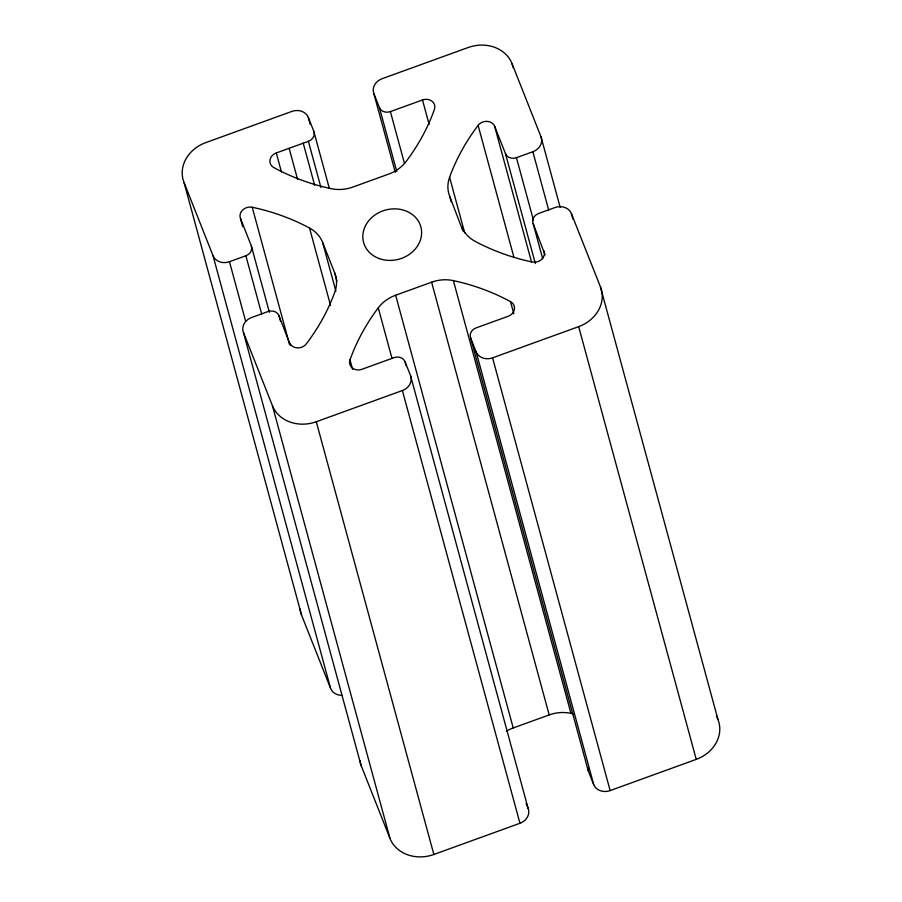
<?xml version="1.0" encoding="UTF-8"?>
<svg xmlns="http://www.w3.org/2000/svg" width="902" height="902" viewBox="0 0 902 902"><rect width="100%" height="100%" fill="white"/><g stroke="black" fill="none" stroke-linecap="round" stroke-linejoin="round"><path stroke-width="1.35" d="M560.176 207.359L541.008 136.811L511.998 63.546A34.93 29.969 -15.2 0 0 468.138 47.524L382.053 78.733A13.102 11.241 -15.2 0 0 373.89 93.65L379.426 107.609A8.727 7.498 -15.2 0 0 390.386 111.611L422.497 99.975A9.46 8.118 -15.2 0 1 432.069 101.249A9.46 8.118 -15.2 0 1 434.414 109.435A218.295 187.312 -15.2 0 1 406.171 161.424A34.93 29.969 -15.2 0 1 388.785 174.041L352.817 187.075A34.93 29.969 -15.2 0 1 331.057 188.653A218.295 187.312 -15.2 0 1 273.892 167.614A9.46 8.118 -15.2 0 1 269.991 160.004A9.46 8.118 -15.2 0 1 276.283 152.968L308.394 141.332A8.727 7.498 -15.2 0 0 313.828 131.388L308.304 117.429A13.102 11.241 -15.2 0 0 291.853 111.42L205.757 142.629A34.93 29.969 -15.2 0 0 184.019 182.429L301.584 615.164L330.606 688.429A13.102 11.241 -15.2 0 0 342.027 695.352M184.019 182.429L213.03 255.694A13.102 11.241 -15.2 0 0 229.469 261.704L245.874 255.762A8.727 7.498 -15.2 0 0 251.308 245.806L240.484 218.476A9.46 8.118 -15.2 0 1 242.694 209.963A9.46 8.118 -15.2 0 1 252.233 207.257A218.295 187.312 -15.2 0 1 309.533 228.048A34.93 29.969 -15.2 0 1 322.612 242.356L334.732 272.968L336.942 281.108M451.169 201.721L449.703 196.298A34.93 29.969 -15.2 0 1 449.591 177.288A218.295 187.312 -15.2 0 1 478.105 125.389A9.46 8.118 -15.2 0 1 487.114 121.375A9.46 8.118 -15.2 0 1 494.668 126.348L505.492 153.678A8.727 7.498 -15.2 0 0 516.451 157.681L532.856 151.739A13.102 11.241 -15.2 0 0 541.008 136.811M352.592 369.324L350.01 359.83A218.295 187.312 -15.2 0 1 378.254 307.841A34.93 29.969 -15.2 0 1 395.651 295.225L431.607 282.191A34.93 29.969 -15.2 0 1 453.368 280.612A218.295 187.312 -15.2 0 1 510.532 301.651A9.46 8.118 -15.2 0 1 514.433 309.262A9.46 8.118 -15.2 0 1 508.153 316.286L476.042 327.922A8.727 7.498 -15.2 0 0 470.607 337.878L588.172 770.612L593.696 784.571A13.102 11.241 -15.2 0 0 610.147 790.58L696.243 759.371A34.93 29.969 -15.2 0 0 717.981 719.571L600.416 286.836L571.394 213.571A13.102 11.241 -15.2 0 0 554.955 207.561L538.562 213.503A8.727 7.498 -15.2 0 0 533.116 223.459L542.7 258.727M290.5 345.624L278.932 315.587A8.727 7.498 -15.2 0 0 267.973 311.573L251.579 317.527A13.102 11.241 -15.2 0 0 243.427 332.443L272.438 405.72A34.93 29.969 -15.2 0 0 316.286 421.741L402.382 390.532A13.102 11.241 -15.2 0 0 410.534 375.604L405.009 361.657A8.727 7.498 -15.2 0 0 394.05 357.643L361.939 369.29A9.46 8.118 -15.2 0 1 352.355 368.005A9.46 8.118 -15.2 0 1 350.01 359.83M470.607 337.878L476.132 351.836A13.102 11.241 -15.2 0 0 492.571 357.846L578.667 326.637A34.93 29.969 -15.2 0 0 600.416 286.836M506.529 731.116A34.93 29.969 -15.2 0 1 513.215 727.959L549.183 714.925A34.93 29.969 -15.2 0 1 570.943 713.347A218.295 187.312 -15.2 0 1 573.48 713.91M243.427 332.443L360.992 765.189L390.002 838.454A34.93 29.969 -15.2 0 0 433.862 854.476L519.947 823.267A13.102 11.241 -15.2 0 0 528.11 808.35L410.534 375.604M533.116 223.459L545.045 254.849M716.436 715.647L717.981 719.571M449.703 196.298L462.929 230.968M526.091 803.276L528.11 808.35M571.394 213.571L572.871 218.994M511.998 63.546L513.103 67.616M532.856 151.739L548.698 210.076M578.667 326.637L696.243 759.371M516.451 157.681L533.409 220.088M505.492 153.678L535.348 263.553M494.668 126.348L531.526 262.008M478.105 125.389L513.847 256.98M510.532 301.651L513.847 313.851M449.591 177.288L464.699 232.908M422.497 99.975L429.127 124.397M492.571 357.846L610.147 790.58M476.132 351.836L593.696 784.571M453.368 280.612L570.943 713.347M390.386 111.611L404.389 163.161M431.607 282.191L549.183 714.925M379.426 107.609L396.745 171.369M373.89 93.65L395.268 172.338M395.651 295.225L513.215 727.959M405.009 361.657L406.114 365.727M402.382 390.532L519.947 823.267M378.254 307.841L391.896 358.026M313.828 131.388L329.309 188.36M308.304 117.429L310.141 124.217M308.394 141.332L320.92 187.458M303.23 143.204L314.651 185.26M322.612 242.356L335.882 291.199M289.136 148.311L297.615 179.509M309.533 228.048L330.538 305.372M276.283 152.968L281.435 171.966M316.286 421.741L433.862 854.476M252.233 207.257L289.463 344.271M278.932 315.587L280.409 321.011M251.308 245.806L269.371 312.272M240.484 218.476L242.694 226.616M245.874 255.762L261.715 314.088M272.438 405.72L390.002 838.454M229.469 261.704L245.694 321.394M213.03 255.694L330.606 688.429M588.172 770.612A8.727 7.498 -15.2 0 1 587.743 767.715M360.992 765.189A13.102 11.241 -15.2 0 1 360.349 760.837M301.584 615.164A34.93 29.969 -15.2 0 1 299.971 608.839M289.756 342.907A9.46 8.118 -15.2 0 0 297.31 347.89A9.46 8.118 -15.2 0 0 306.33 343.865A218.295 187.312 -15.2 0 0 334.845 291.977A34.93 29.969 -15.2 0 0 334.732 272.968M461.824 226.898A34.93 29.969 -15.2 0 0 474.892 241.206A218.295 187.312 -15.2 0 0 532.191 261.997A9.46 8.118 -15.2 0 0 541.741 259.302A9.46 8.118 -15.2 0 0 543.94 250.779M379.144 258.547A29.676 25.47 -15.2 0 0 421.561 231.013A29.676 25.47 -15.2 0 0 375.931 214.338A29.676 25.47 -15.2 0 0 379.144 258.547"/></g></svg>
